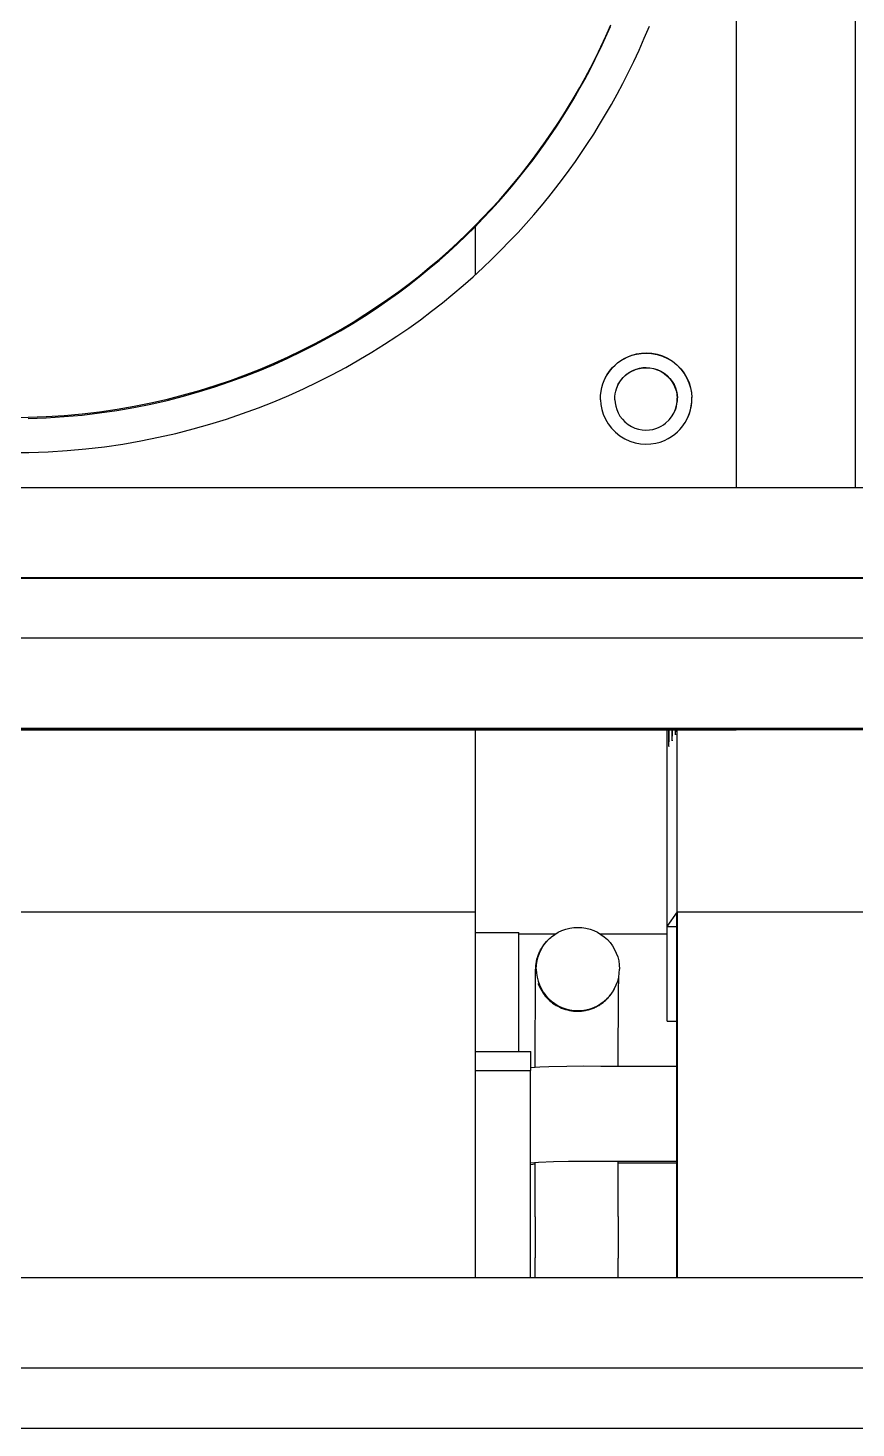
# Model space of a CAD drawing. Header units: millimetres. Extents: x -244 to 244, y -316 to 313.
# Drawn here: x 1.1 to 70.7, y 37 to 154.7 of the extents above; entities that cross this region are included whole.
import ezdxf

# ---------------------------------------------------------------- set-up
doc = ezdxf.new("R2010")
doc.units = ezdxf.units.MM
doc.layers.add('VISIBLE', color=7, linetype='Continuous')

msp = doc.modelspace()

# ---------------------------------------------------------------- linework, layer by layer
at = {"layer": 'VISIBLE'}
for p, q in [((60.7, 116.05), (60.7, 237.33)), ((70.7, 116.05), (70.7, 236.96)), ((49.69, 153.87), (50.1, 154.8)), ((49.73, 154), (50.14, 154.93)), ((52.95, 153.81), (53.38, 154.82)), ((48.87, 152.2), (49.31, 153.09)), ((49.26, 152.96), (49.69, 153.87)), ((49.31, 153.09), (49.73, 154)), ((52.52, 152.82), (52.95, 153.81)), ((48.39, 151.2), (48.83, 152.07)), ((48.43, 151.33), (48.87, 152.2)), ((48.83, 152.07), (49.26, 152.96)), ((51.61, 150.92), (52.07, 151.86)), ((52.07, 151.86), (52.52, 152.82)), ((47.94, 150.35), (48.39, 151.2)), ((47.98, 150.48), (48.43, 151.33)), ((51.15, 150.01), (51.61, 150.92)), ((47.02, 148.72), (47.48, 149.53)), ((47.06, 148.85), (47.52, 149.66)), ((47.48, 149.53), (47.94, 150.35)), ((47.52, 149.66), (47.98, 150.48)), ((50.67, 149.11), (51.15, 150.01)), ((46.55, 147.94), (47.02, 148.72)), ((46.59, 148.07), (47.06, 148.85)), ((50.19, 148.24), (50.67, 149.11)), ((45.59, 146.43), (46.07, 147.18)), ((45.63, 146.56), (46.11, 147.3)), ((46.07, 147.18), (46.55, 147.94)), ((46.11, 147.3), (46.59, 148.07)), ((49.2, 146.56), (49.7, 147.39)), ((49.7, 147.39), (50.19, 148.24)), ((44.62, 145), (45.59, 146.43)), ((44.66, 145.12), (45.63, 146.56)), ((48.7, 145.75), (49.2, 146.56)), ((43.6, 143.6), (44.62, 145)), ((43.64, 143.72), (44.66, 145.12)), ((47.68, 144.2), (48.19, 144.97)), ((48.19, 144.97), (48.7, 145.75)), ((43.1, 143.02), (43.64, 143.72)), ((47.16, 143.45), (47.68, 144.2)), ((42.5, 142.19), (43.06, 142.9)), ((42.54, 142.31), (43.1, 143.02)), ((43.06, 142.9), (43.6, 143.6)), ((46.08, 141.97), (46.63, 142.71)), ((46.63, 142.71), (47.16, 143.45)), ((41.32, 140.77), (41.92, 141.48)), ((41.36, 140.89), (41.96, 141.6)), ((41.92, 141.48), (42.5, 142.19)), ((41.96, 141.6), (42.54, 142.31)), ((45.51, 141.23), (46.08, 141.97)), ((40.09, 139.47), (40.74, 140.18)), ((40.7, 140.06), (41.32, 140.77)), ((40.74, 140.18), (41.36, 140.89)), ((44.31, 139.73), (44.92, 140.48)), ((44.92, 140.48), (45.51, 141.23)), ((39.39, 138.65), (40.06, 139.35)), ((39.42, 138.77), (40.09, 139.47)), ((40.06, 139.35), (40.7, 140.06)), ((43.02, 138.23), (43.68, 138.98)), ((43.68, 138.98), (44.31, 139.73)), ((37.99, 137.23), (38.7, 137.94)), ((38.02, 137.35), (38.73, 138.06)), ((38.7, 137.94), (39.39, 138.65)), ((38.73, 138.06), (39.42, 138.77)), ((38.76, 133.94), (38.76, 138)), ((42.34, 137.48), (43.02, 138.23)), ((36.52, 135.95), (37.28, 136.65)), ((37.25, 136.53), (37.99, 137.23)), ((37.28, 136.65), (38.02, 137.35)), ((40.9, 135.99), (41.63, 136.74)), ((41.63, 136.74), (42.34, 137.48)), ((35.7, 135.14), (36.48, 135.83)), ((35.73, 135.25), (36.52, 135.95)), ((36.48, 135.83), (37.25, 136.53)), ((40.15, 135.24), (40.9, 135.99)), ((34.04, 133.76), (34.88, 134.45)), ((34.07, 133.88), (34.91, 134.56)), ((34.88, 134.45), (35.7, 135.14)), ((34.91, 134.56), (35.73, 135.25)), ((38.56, 133.76), (39.37, 134.5)), ((39.37, 134.5), (40.15, 135.24)), ((32.29, 132.42), (33.18, 133.09)), ((32.31, 132.53), (33.21, 133.2)), ((33.18, 133.09), (34.04, 133.76)), ((33.21, 133.2), (34.07, 133.88)), ((36.87, 132.3), (37.73, 133.03)), ((37.73, 133.03), (38.56, 133.76)), ((30.44, 131.22), (31.39, 131.87)), ((31.37, 131.76), (32.29, 132.42)), ((31.39, 131.87), (32.31, 132.53)), ((35.98, 131.57), (36.87, 132.3)), ((29.44, 130.46), (30.42, 131.1)), ((29.47, 130.58), (30.44, 131.22)), ((30.42, 131.1), (31.37, 131.76)), ((34.13, 130.15), (35.07, 130.86)), ((35.07, 130.86), (35.98, 131.57)), ((27.41, 129.22), (28.44, 129.84)), ((27.43, 129.33), (28.47, 129.95)), ((28.44, 129.84), (29.44, 130.46)), ((28.47, 129.95), (29.47, 130.58)), ((33.15, 129.45), (34.13, 130.15)), ((25.26, 128.04), (26.35, 128.62)), ((25.28, 128.15), (26.37, 128.73)), ((26.35, 128.62), (27.41, 129.22)), ((26.37, 128.73), (27.43, 129.33)), ((31.12, 128.09), (32.15, 128.76)), ((32.15, 128.76), (33.15, 129.45)), ((23, 126.92), (24.15, 127.47)), ((23.02, 127.03), (24.17, 127.58)), ((24.15, 127.47), (25.26, 128.04)), ((24.17, 127.58), (25.28, 128.15)), ((28.97, 126.77), (30.06, 127.42)), ((30.06, 127.42), (31.12, 128.09)), ((51.56, 127.02), (51.91, 127.16)), ((51.57, 127.04), (51.92, 127.18)), ((51.91, 127.16), (52.3, 127.26)), ((51.92, 127.18), (52.3, 127.28)), ((52.3, 127.28), (52.71, 127.34)), ((52.3, 127.26), (52.7, 127.32)), ((52.7, 127.32), (53.13, 127.35)), ((52.71, 127.34), (53.14, 127.36)), ((53.13, 127.35), (53.57, 127.32)), ((53.14, 127.36), (53.58, 127.34)), ((53.57, 127.32), (54.03, 127.23)), ((53.58, 127.34), (54.03, 127.25)), ((54.03, 127.25), (54.48, 127.11)), ((54.03, 127.23), (54.47, 127.09)), ((19.42, 125.51), (20.65, 126)), ((20.63, 125.89), (21.83, 126.39)), ((20.65, 126), (21.85, 126.5)), ((21.83, 126.39), (23, 126.92)), ((21.85, 126.5), (23.02, 127.03)), ((26.7, 125.52), (27.85, 126.14)), ((27.85, 126.14), (28.97, 126.77)), ((50.11, 125.91), (50.28, 126.11)), ((50.12, 125.93), (50.29, 126.13)), ((50.28, 126.11), (50.48, 126.31)), ((50.29, 126.13), (50.49, 126.33)), ((50.48, 126.31), (50.7, 126.51)), ((50.49, 126.33), (50.71, 126.52)), ((50.7, 126.51), (50.96, 126.69)), ((50.71, 126.52), (50.97, 126.71)), ((50.96, 126.69), (51.25, 126.87)), ((50.97, 126.71), (51.25, 126.89)), ((51.25, 126.89), (51.57, 127.04)), ((51.25, 126.87), (51.56, 127.02)), ((52.04, 125.89), (52.28, 125.98)), ((52.05, 125.91), (52.29, 126)), ((52.28, 125.98), (52.54, 126.05)), ((52.29, 126), (52.55, 126.07)), ((52.54, 126.05), (52.82, 126.1)), ((52.55, 126.07), (52.83, 126.12)), ((52.82, 126.1), (53.11, 126.11)), ((52.83, 126.12), (53.12, 126.13)), ((53.11, 126.11), (53.42, 126.09)), ((53.12, 126.13), (53.43, 126.11)), ((53.42, 126.09), (53.73, 126.04)), ((53.42, 126.09), (53.73, 126.04)), ((53.43, 126.11), (53.73, 126.05)), ((53.73, 126.05), (54.04, 125.96)), ((53.73, 126.04), (54.03, 125.94)), ((53.73, 126.04), (54.03, 125.94)), ((54.04, 125.96), (54.34, 125.82)), ((54.47, 127.09), (54.91, 126.9)), ((54.48, 127.11), (54.91, 126.92)), ((54.91, 126.92), (55.32, 126.66)), ((54.91, 126.9), (55.31, 126.65)), ((55.31, 126.65), (55.69, 126.35)), ((55.32, 126.66), (55.7, 126.36)), ((55.69, 126.35), (56.02, 126)), ((55.7, 126.36), (56.03, 126.02)), ((56.02, 126), (56.3, 125.63)), ((56.03, 126.02), (56.31, 125.65)), ((16.86, 124.51), (18.14, 124.94)), ((16.87, 124.61), (18.16, 125.05)), ((18.14, 124.94), (19.4, 125.4)), ((18.16, 125.05), (19.42, 125.51)), ((19.4, 125.4), (20.63, 125.89)), ((24.31, 124.34), (25.52, 124.92)), ((25.52, 124.92), (26.7, 125.52)), ((49.47, 124.76), (49.58, 125.04)), ((49.57, 125.03), (49.69, 125.28)), ((49.58, 125.04), (49.7, 125.3)), ((49.69, 125.28), (49.82, 125.51)), ((49.7, 125.3), (49.83, 125.53)), ((49.82, 125.51), (49.96, 125.71)), ((49.83, 125.53), (49.97, 125.73)), ((49.96, 125.71), (50.11, 125.91)), ((49.97, 125.73), (50.12, 125.93)), ((50.76, 124.7), (50.94, 125)), ((50.77, 124.72), (50.95, 125.01)), ((50.94, 125), (51.16, 125.27)), ((50.95, 125.01), (51.17, 125.29)), ((51.16, 125.27), (51.45, 125.54)), ((51.17, 125.29), (51.46, 125.56)), ((51.45, 125.54), (51.63, 125.67)), ((51.46, 125.56), (51.64, 125.68)), ((51.63, 125.67), (51.82, 125.79)), ((51.64, 125.68), (51.83, 125.8)), ((51.82, 125.79), (52.04, 125.89)), ((51.83, 125.8), (52.05, 125.91)), ((54.03, 125.94), (54.33, 125.81)), ((54.03, 125.94), (54.33, 125.81)), ((54.33, 125.81), (54.61, 125.63)), ((54.33, 125.81), (54.61, 125.63)), ((54.34, 125.82), (54.62, 125.65)), ((54.61, 125.63), (54.86, 125.43)), ((54.61, 125.63), (54.86, 125.43)), ((54.62, 125.65), (54.87, 125.45)), ((54.86, 125.43), (55.09, 125.19)), ((54.86, 125.43), (55.09, 125.19)), ((54.87, 125.45), (55.1, 125.21)), ((55.09, 125.19), (55.28, 124.94)), ((55.1, 125.21), (55.29, 124.96)), ((55.28, 124.94), (55.44, 124.67)), ((55.29, 124.96), (55.45, 124.69)), ((56.3, 125.63), (56.53, 125.23)), ((56.31, 125.65), (56.54, 125.25)), ((56.53, 125.23), (56.71, 124.83)), ((56.54, 125.25), (56.72, 124.85)), ((56.71, 124.83), (56.84, 124.42)), ((56.72, 124.85), (56.84, 124.43)), ((12.85, 123.37), (14.21, 123.72)), ((12.86, 123.48), (14.23, 123.83)), ((14.21, 123.72), (15.55, 124.1)), ((14.23, 123.83), (15.56, 124.21)), ((15.55, 124.1), (16.86, 124.51)), ((15.56, 124.21), (16.87, 124.61)), ((21.8, 123.25), (23.07, 123.79)), ((23.07, 123.79), (24.31, 124.34)), ((49.27, 123.4), (49.28, 123.78)), ((49.28, 123.78), (49.32, 124.13)), ((49.32, 124.13), (49.38, 124.46)), ((49.38, 124.46), (49.47, 124.76)), ((50.47, 123.42), (50.48, 123.68)), ((50.48, 123.68), (50.51, 123.92)), ((50.51, 123.92), (50.55, 124.14)), ((50.55, 124.14), (50.61, 124.35)), ((50.61, 124.35), (50.77, 124.72)), ((50.61, 124.35), (50.76, 124.7)), ((55.44, 124.67), (55.56, 124.39)), ((55.45, 124.69), (55.57, 124.41)), ((55.56, 124.39), (55.65, 124.11)), ((55.57, 124.41), (55.66, 124.13)), ((55.65, 124.11), (55.7, 123.83)), ((55.66, 124.13), (55.71, 123.85)), ((55.7, 123.83), (55.72, 123.56)), ((55.71, 123.85), (55.73, 123.58)), ((56.84, 124.43), (56.92, 124.03)), ((56.84, 124.42), (56.91, 124.01)), ((56.91, 124.01), (56.94, 123.62)), ((56.92, 124.03), (56.95, 123.64)), ((56.94, 123.24), (56.94, 123.62)), ((56.95, 123.26), (56.95, 123.64)), ((7.16, 122.31), (8.62, 122.52)), ((7.17, 122.41), (8.63, 122.63)), ((8.62, 122.52), (10.05, 122.77)), ((8.63, 122.63), (10.06, 122.88)), ((10.05, 122.77), (11.46, 123.05)), ((10.06, 122.88), (11.47, 123.16)), ((11.46, 123.05), (12.85, 123.37)), ((11.47, 123.16), (12.86, 123.48)), ((19.18, 122.25), (20.51, 122.74)), ((20.51, 122.74), (21.8, 123.25)), ((49.27, 123.4), (49.3, 123.01)), ((49.3, 123.01), (49.38, 122.61)), ((49.38, 122.61), (49.5, 122.2)), ((50.47, 123.42), (50.5, 123.15)), ((50.5, 123.15), (50.55, 122.88)), ((50.55, 122.88), (50.63, 122.6)), ((50.63, 122.6), (50.76, 122.32)), ((55.43, 122.28), (55.58, 122.63)), ((55.44, 122.29), (55.59, 122.65)), ((55.58, 122.63), (55.64, 122.84)), ((55.59, 122.65), (55.65, 122.86)), ((55.64, 122.84), (55.69, 123.07)), ((55.65, 122.86), (55.7, 123.08)), ((55.69, 123.07), (55.72, 123.31)), ((55.7, 123.08), (55.73, 123.33)), ((55.72, 123.31), (55.72, 123.56)), ((55.73, 123.33), (55.73, 123.58)), ((56.74, 122.26), (56.83, 122.56)), ((56.75, 122.28), (56.84, 122.58)), ((56.83, 122.56), (56.9, 122.89)), ((56.84, 122.58), (56.91, 122.91)), ((56.9, 122.89), (56.94, 123.24)), ((56.91, 122.91), (56.95, 123.26)), ((-0.4, 121.94), (1.15, 121.95)), ((1.15, 121.95), (2.68, 122.01)), ((1.15, 121.85), (2.68, 121.9)), ((2.68, 122.01), (4.19, 122.1)), ((2.68, 121.9), (4.19, 122)), ((4.19, 122.1), (5.69, 122.24)), ((4.19, 122), (5.69, 122.13)), ((5.69, 122.24), (7.17, 122.41)), ((5.69, 122.24), (7.17, 122.41)), ((5.69, 122.13), (7.16, 122.31)), ((15.02, 120.96), (16.44, 121.36)), ((16.44, 121.36), (17.82, 121.79)), ((17.82, 121.79), (19.18, 122.25)), ((49.5, 122.2), (49.68, 121.79)), ((49.68, 121.79), (49.91, 121.39)), ((49.91, 121.39), (50.19, 121.02)), ((50.76, 122.32), (50.91, 122.05)), ((50.76, 122.32), (50.91, 122.05)), ((50.91, 122.05), (51.11, 121.79)), ((50.91, 122.05), (51.11, 121.79)), ((51.11, 121.79), (51.33, 121.56)), ((51.11, 121.79), (51.33, 121.56)), ((51.33, 121.56), (51.59, 121.35)), ((51.59, 121.35), (51.87, 121.18)), ((51.59, 121.35), (51.87, 121.18)), ((54.37, 121.2), (54.57, 121.32)), ((54.57, 121.32), (54.74, 121.45)), ((54.74, 121.45), (55.03, 121.72)), ((55.03, 121.72), (55.25, 121.99)), ((55.25, 121.99), (55.44, 122.29)), ((56.11, 121.11), (56.25, 121.31)), ((56.25, 121.31), (56.39, 121.52)), ((56.39, 121.52), (56.52, 121.75)), ((56.52, 121.75), (56.64, 122)), ((56.63, 121.98), (56.74, 122.26)), ((56.64, 122), (56.75, 122.28)), ((10.63, 119.96), (12.12, 120.26)), ((12.12, 120.26), (13.58, 120.59)), ((13.58, 120.59), (15.02, 120.96)), ((50.19, 121.02), (50.52, 120.68)), ((50.19, 121.02), (50.52, 120.68)), ((50.52, 120.68), (50.9, 120.38)), ((50.9, 120.38), (51.31, 120.13)), ((50.9, 120.38), (51.31, 120.13)), ((51.31, 120.13), (51.74, 119.93)), ((51.31, 120.13), (51.74, 119.93)), ((51.87, 121.18), (52.17, 121.04)), ((51.87, 121.18), (52.17, 121.04)), ((52.17, 121.04), (52.47, 120.95)), ((52.47, 120.95), (52.78, 120.89)), ((52.78, 120.89), (53.08, 120.87)), ((53.08, 120.87), (53.38, 120.89)), ((53.38, 120.89), (53.66, 120.93)), ((53.66, 120.93), (53.92, 121)), ((53.92, 121), (54.16, 121.09)), ((54.16, 121.09), (54.37, 121.2)), ((54.65, 120), (54.97, 120.15)), ((54.97, 120.15), (55.25, 120.33)), ((55.25, 120.33), (55.51, 120.52)), ((55.51, 120.52), (55.74, 120.71)), ((55.74, 120.71), (55.93, 120.91)), ((55.93, 120.91), (56.11, 121.11)), ((-0.42, 118.97), (1.21, 118.98)), ((1.21, 118.98), (2.83, 119.04)), ((2.83, 119.04), (4.43, 119.14)), ((4.43, 119.14), (6.01, 119.28)), ((6.01, 119.28), (7.57, 119.47)), ((7.57, 119.47), (9.11, 119.69)), ((9.11, 119.69), (10.63, 119.96)), ((51.74, 119.93), (52.19, 119.79)), ((52.19, 119.79), (52.64, 119.71)), ((52.64, 119.71), (53.08, 119.68)), ((53.08, 119.68), (53.51, 119.7)), ((53.51, 119.7), (53.92, 119.76)), ((53.92, 119.76), (54.3, 119.86)), ((54.3, 119.86), (54.65, 120)), ((-197.47, 116.05), (197.47, 116.05)), ((-197.47, 108.46), (197.47, 108.46)), ((-197.41, 108.42), (197.41, 108.42)), ((-197.47, 103.39), (197.47, 103.39)), ((-197.47, 95.8), (197.47, 95.8)), ((-177.15, 95.76), (177.15, 95.76)), ((-177.1, 95.74), (177.1, 95.74)), ((-177.04, 95.7), (177.04, 95.7)), ((-60.68, 95.67), (60.68, 95.67)), ((38.76, 80.37), (38.76, 95.67)), ((54.87, 71.17), (54.87, 95.67)), ((54.87, 71.17), (54.87, 95.67)), ((54.98, 95.67), (54.98, 95.6)), ((54.98, 95.6), (54.98, 95.29)), ((55.03, 95.13), (55.04, 95.38)), ((55.04, 95.66), (55.04, 95.67)), ((55.04, 95.38), (55.04, 95.66)), ((55.26, 95.67), (55.27, 95.5)), ((55.27, 95.5), (55.27, 95.27)), ((55.31, 95.61), (55.31, 95.67)), ((55.31, 95.39), (55.31, 95.61)), ((55.31, 95.2), (55.31, 95.39)), ((55.55, 95.67), (55.56, 95.57)), ((55.56, 95.57), (55.56, 95.43)), ((55.56, 95.43), (55.56, 95.32)), ((55.58, 95.4), (55.59, 95.52)), ((55.58, 95.4), (55.59, 95.52)), ((55.58, 95.31), (55.58, 95.4)), ((55.58, 95.31), (55.58, 95.4)), ((55.59, 95.52), (55.59, 95.67)), ((55.72, 80.34), (55.72, 95.67)), ((60.68, 95.67), (60.7, 95.7)), ((54.98, 95.29), (54.99, 95.02)), ((54.99, 95.02), (54.99, 94.79)), ((54.99, 94.79), (54.99, 94.6)), ((54.99, 94.6), (55, 94.46)), ((55, 94.46), (55, 94.36)), ((55, 94.36), (55.01, 94.3)), ((55.01, 94.29), (55.02, 94.34)), ((55.01, 94.29), (55.02, 94.34)), ((55.01, 94.3), (55.01, 94.27)), ((55.01, 94.3), (55.01, 94.27)), ((55.01, 94.27), (55.01, 94.29)), ((55.01, 94.27), (55.01, 94.29)), ((55.02, 94.56), (55.03, 94.71)), ((55.02, 94.43), (55.02, 94.56)), ((55.02, 94.43), (55.02, 94.56)), ((55.02, 94.34), (55.02, 94.43)), ((55.03, 94.9), (55.03, 95.13)), ((55.03, 94.71), (55.03, 94.9)), ((55.27, 95.27), (55.27, 95.09)), ((55.27, 95.09), (55.28, 94.94)), ((55.28, 94.94), (55.28, 94.84)), ((55.28, 94.84), (55.29, 94.78)), ((55.29, 94.77), (55.3, 94.82)), ((55.29, 94.78), (55.29, 94.75)), ((55.29, 94.75), (55.29, 94.77)), ((55.29, 94.75), (55.29, 94.77)), ((55.3, 95.04), (55.31, 95.2)), ((55.3, 94.91), (55.3, 95.04)), ((55.3, 94.82), (55.3, 94.91)), ((55.56, 95.32), (55.57, 95.26)), ((55.57, 95.26), (55.57, 95.24)), ((55.57, 95.24), (55.58, 95.25)), ((55.57, 95.24), (55.58, 95.25)), ((55.58, 95.25), (55.58, 95.31)), ((55.58, 95.25), (55.58, 95.31)), ((-22.82, 80.37), (38.77, 80.37)), ((38.77, 49.62), (38.77, 80.37)), ((54.87, 79.13), (55.74, 80.37)), ((55.68, 49.62), (55.68, 80.29)), ((55.74, 49.62), (55.74, 80.37)), ((55.74, 80.37), (117.33, 80.37)), ((46.03, 78.79), (46.36, 78.9)), ((46.36, 78.9), (46.69, 78.99)), ((46.36, 78.9), (46.69, 78.99)), ((46.69, 78.99), (47.03, 79.04)), ((47.03, 79.04), (47.37, 79.05)), ((47.37, 79.05), (47.71, 79.04)), ((47.71, 79.04), (48.05, 78.99)), ((48.05, 78.99), (48.39, 78.9)), ((48.05, 78.99), (48.39, 78.9)), ((48.39, 78.9), (48.71, 78.79)), ((54.87, 79.13), (55.68, 79.13)), ((38.77, 78.62), (42.41, 78.62)), ((42.41, 68.63), (42.41, 78.62)), ((42.41, 78.52), (45.53, 78.52)), ((44.46, 77.5), (44.67, 77.77)), ((44.52, 77.6), (44.62, 77.73)), ((44.62, 77.73), (44.74, 77.86)), ((44.67, 77.77), (44.9, 78.03)), ((44.74, 77.86), (44.85, 77.99)), ((44.85, 77.99), (44.98, 78.11)), ((44.9, 78.03), (45.15, 78.26)), ((44.9, 78.03), (45.15, 78.26)), ((44.98, 78.11), (45.09, 78.2)), ((45.15, 78.26), (45.43, 78.46)), ((45.43, 78.46), (45.72, 78.64)), ((45.72, 78.64), (46.03, 78.79)), ((48.71, 78.79), (49.02, 78.64)), ((49.02, 78.64), (49.31, 78.46)), ((49.21, 78.52), (54.87, 78.52)), ((49.31, 78.46), (49.59, 78.26)), ((49.59, 78.26), (49.85, 78.03)), ((49.85, 78.03), (50.08, 77.77)), ((50.08, 77.77), (50.28, 77.5)), ((43.93, 76.37), (43.98, 76.53)), ((43.94, 76.24), (44.02, 76.57)), ((43.98, 76.53), (44.03, 76.69)), ((44.02, 76.57), (44.14, 76.89)), ((44.03, 76.69), (44.1, 76.85)), ((44.1, 76.85), (44.17, 77.01)), ((44.14, 76.89), (44.29, 77.2)), ((44.17, 77.01), (44.24, 77.16)), ((44.24, 77.16), (44.33, 77.31)), ((44.26, 77.15), (44.27, 77.17)), ((44.27, 77.17), (44.35, 77.32)), ((44.29, 77.2), (44.46, 77.5)), ((44.33, 77.31), (44.42, 77.46)), ((44.35, 77.32), (44.46, 77.5)), ((44.42, 77.46), (44.52, 77.6)), ((50.28, 77.5), (50.46, 77.2)), ((50.46, 77.2), (50.6, 76.89)), ((50.46, 77.2), (50.6, 76.89)), ((50.6, 76.89), (50.72, 76.57)), ((50.72, 76.57), (50.8, 76.24)), ((43.82, 75.55), (43.83, 75.58)), ((43.82, 75.5), (43.82, 75.55)), ((43.82, 75.33), (43.82, 75.5)), ((43.83, 75.64), (43.84, 75.81)), ((43.83, 75.58), (43.83, 75.64)), ((43.84, 75.84), (43.86, 76.01)), ((43.84, 75.81), (43.84, 75.84)), ((43.86, 76.01), (43.87, 76.03)), ((43.87, 76.03), (43.9, 76.2)), ((43.87, 75.55), (43.89, 75.9)), ((43.87, 75.55), (43.89, 75.21)), ((43.89, 75.9), (43.94, 76.24)), ((43.9, 76.2), (43.93, 76.37)), ((50.8, 76.24), (50.85, 75.9)), ((50.8, 76.24), (50.85, 75.9)), ((50.85, 75.9), (50.87, 75.55)), ((50.85, 75.21), (50.87, 75.55)), ((43.81, 75), (43.82, 75.2)), ((43.81, 74.75), (43.81, 75)), ((43.81, 74.45), (43.81, 74.75)), ((43.81, 74.1), (43.81, 74.45)), ((43.82, 75.2), (43.82, 75.33)), ((43.89, 75.21), (43.94, 74.87)), ((43.94, 74.87), (44.02, 74.54)), ((44.02, 74.54), (44.14, 74.22)), ((44.04, 74.34), (44.04, 74.32)), ((44.04, 74.32), (44.1, 74.16)), ((44.1, 74.16), (44.17, 74.01)), ((44.14, 74.22), (44.29, 73.91)), ((50.46, 73.91), (50.6, 74.22)), ((50.6, 74.22), (50.72, 74.54)), ((50.72, 74.54), (50.8, 74.87)), ((50.79, 74.1), (50.8, 74.45)), ((50.8, 74.87), (50.85, 75.21)), ((50.8, 74.75), (50.8, 74.86)), ((50.8, 74.45), (50.8, 74.75)), ((43.8, 73.7), (43.81, 74.1)), ((43.8, 73.25), (43.8, 73.7)), ((43.8, 72.74), (43.8, 73.25)), ((44.17, 74.01), (44.25, 73.85)), ((44.25, 73.85), (44.33, 73.71)), ((44.29, 73.91), (44.46, 73.61)), ((44.33, 73.71), (44.43, 73.56)), ((44.43, 73.56), (44.53, 73.42)), ((44.46, 73.61), (44.67, 73.34)), ((44.53, 73.42), (44.63, 73.28)), ((44.63, 73.28), (44.86, 73.03)), ((44.67, 73.34), (44.9, 73.08)), ((44.86, 73.03), (44.99, 72.91)), ((44.9, 73.08), (45.15, 72.85)), ((49.59, 72.85), (49.84, 73.08)), ((49.75, 72.97), (49.81, 73.03)), ((49.81, 73.03), (49.87, 73.09)), ((49.84, 73.08), (50.08, 73.34)), ((49.87, 73.09), (49.93, 73.15)), ((49.93, 73.15), (49.98, 73.22)), ((49.98, 73.22), (50.04, 73.28)), ((50.04, 73.28), (50.09, 73.35)), ((50.08, 73.34), (50.28, 73.61)), ((50.09, 73.35), (50.15, 73.42)), ((50.15, 73.42), (50.24, 73.56)), ((50.24, 73.56), (50.26, 73.58)), ((50.26, 73.58), (50.28, 73.61)), ((50.28, 73.61), (50.46, 73.91)), ((50.28, 73.61), (50.35, 73.72)), ((50.35, 73.72), (50.46, 73.91)), ((50.78, 72.74), (50.79, 73.25)), ((50.79, 73.7), (50.79, 74.1)), ((50.79, 73.25), (50.79, 73.7)), ((43.8, 72.2), (43.8, 72.74)), ((43.8, 71.6), (43.8, 72.2)), ((44.99, 72.91), (45.12, 72.8)), ((45.12, 72.8), (45.25, 72.69)), ((45.15, 72.85), (45.43, 72.65)), ((45.25, 72.69), (45.39, 72.6)), ((45.39, 72.6), (45.54, 72.5)), ((45.43, 72.65), (45.72, 72.47)), ((45.54, 72.5), (45.69, 72.42)), ((45.69, 72.42), (45.84, 72.34)), ((45.72, 72.47), (46.03, 72.32)), ((45.84, 72.34), (46, 72.27)), ((46, 72.27), (46, 72.27)), ((46, 72.27), (46.16, 72.21)), ((46.03, 72.32), (46.36, 72.21)), ((46.16, 72.21), (46.32, 72.16)), ((46.32, 72.16), (46.49, 72.11)), ((46.36, 72.21), (46.69, 72.12)), ((46.49, 72.11), (46.66, 72.07)), ((46.66, 72.07), (46.83, 72.04)), ((46.69, 72.12), (47.03, 72.07)), ((46.83, 72.04), (47, 72.02)), ((47, 72.02), (47.17, 72.01)), ((47.03, 72.07), (47.37, 72.06)), ((47.17, 72.01), (47.34, 72)), ((47.34, 72), (47.51, 72.01)), ((47.37, 72.06), (47.71, 72.07)), ((47.51, 72.01), (47.68, 72.02)), ((47.68, 72.02), (47.85, 72.04)), ((47.71, 72.07), (48.05, 72.12)), ((47.85, 72.04), (47.94, 72.06)), ((47.94, 72.06), (48.02, 72.07)), ((48.02, 72.07), (48.1, 72.09)), ((48.05, 72.12), (48.39, 72.21)), ((48.1, 72.09), (48.19, 72.11)), ((48.19, 72.11), (48.27, 72.13)), ((48.27, 72.13), (48.35, 72.16)), ((48.35, 72.16), (48.43, 72.18)), ((48.39, 72.21), (48.71, 72.32)), ((48.43, 72.18), (48.52, 72.21)), ((48.52, 72.21), (48.6, 72.24)), ((48.6, 72.24), (48.68, 72.27)), ((48.68, 72.27), (48.75, 72.3)), ((48.71, 72.32), (49.02, 72.47)), ((48.75, 72.3), (48.83, 72.34)), ((48.83, 72.34), (48.91, 72.38)), ((48.91, 72.38), (48.99, 72.42)), ((48.99, 72.42), (49.06, 72.46)), ((49.02, 72.47), (49.31, 72.65)), ((49.06, 72.46), (49.14, 72.5)), ((49.14, 72.5), (49.21, 72.55)), ((49.21, 72.55), (49.28, 72.59)), ((49.28, 72.59), (49.35, 72.64)), ((49.31, 72.65), (49.59, 72.85)), ((49.35, 72.64), (49.42, 72.69)), ((49.42, 72.69), (49.49, 72.74)), ((49.49, 72.74), (49.56, 72.8)), ((49.56, 72.8), (49.62, 72.85)), ((49.62, 72.85), (49.69, 72.91)), ((49.69, 72.91), (49.75, 72.97)), ((50.78, 72.2), (50.78, 72.74)), ((50.78, 71.6), (50.78, 72.2)), ((43.79, 70.96), (43.8, 71.6)), ((43.79, 70.28), (43.79, 70.96)), ((50.77, 70.28), (50.78, 70.96)), ((50.78, 70.96), (50.78, 71.6)), ((54.87, 71.17), (54.87, 71.17)), ((54.87, 71.17), (55.68, 71.17)), ((54.87, 71.17), (55.68, 71.17)), ((43.79, 69.55), (43.79, 70.28)), ((43.79, 68.78), (43.79, 69.55)), ((50.77, 69.55), (50.77, 70.28)), ((50.77, 68.78), (50.77, 69.55)), ((38.77, 68.63), (43.42, 68.63)), ((43.42, 67.03), (43.42, 68.63)), ((43.79, 67.97), (43.79, 68.78)), ((50.77, 67.97), (50.77, 68.78)), ((43.42, 67.27), (44.17, 67.32)), ((43.78, 67.3), (43.79, 67.97)), ((44.17, 67.32), (44.94, 67.36)), ((44.94, 67.36), (46.43, 67.39)), ((44.94, 67.36), (44.94, 67.36)), ((44.94, 67.36), (44.94, 67.36)), ((46.43, 67.39), (47.88, 67.4)), ((47.88, 67.4), (49.3, 67.39)), ((49.3, 67.39), (52.09, 67.38)), ((50.77, 67.39), (50.77, 67.97)), ((52.09, 67.38), (55.68, 67.38)), ((38.77, 67.03), (43.42, 67.03)), ((38.77, 67.02), (39, 67.02)), ((39, 67.02), (39.44, 67.02)), ((39.44, 67.02), (39.91, 67.02)), ((39.91, 67.02), (40.37, 67.02)), ((40.37, 67.02), (40.84, 67.02)), ((40.84, 67.02), (41.29, 67.02)), ((41.29, 67.02), (41.71, 67.02)), ((41.71, 67.02), (42.1, 67.02)), ((42.1, 67.02), (42.45, 67.02)), ((42.45, 67.02), (42.74, 67.02)), ((42.74, 67.02), (42.98, 67.02)), ((42.98, 67.02), (43.16, 67.01)), ((43.16, 67.01), (43.29, 67.01)), ((43.29, 67.01), (43.37, 67.01)), ((43.37, 67.01), (43.4, 67.01)), ((43.4, 67.01), (43.42, 67.03)), ((43.4, 49.62), (43.4, 67.01)), ((43.4, 59.25), (44.06, 59.31)), ((43.4, 59.12), (43.77, 59.16)), ((43.77, 59.23), (43.77, 59.28)), ((43.77, 58.13), (43.77, 59.23)), ((44.06, 59.31), (45.31, 59.38)), ((45.31, 59.38), (46.59, 59.41)), ((46.59, 59.41), (47.93, 59.41)), ((47.93, 59.41), (49.29, 59.4)), ((49.29, 59.4), (52.07, 59.4)), ((50.75, 59.23), (50.75, 59.4)), ((50.75, 59.26), (51.9, 59.26)), ((50.75, 58.13), (50.75, 59.23)), ((51.9, 59.26), (55.68, 59.26)), ((52.07, 59.4), (55.68, 59.4)), ((43.77, 57.01), (43.77, 58.13)), ((50.75, 57.01), (50.75, 58.13)), ((43.77, 55.88), (43.77, 57.01)), ((50.75, 55.88), (50.75, 57.01)), ((43.77, 54.73), (43.77, 55.88)), ((50.75, 54.74), (50.75, 55.88)), ((43.77, 54.73), (43.77, 53.58)), ((50.75, 54.74), (50.75, 53.59)), ((43.77, 53.58), (43.78, 52.42)), ((50.75, 53.59), (50.75, 52.42)), ((43.78, 52.42), (43.78, 51.26)), ((50.75, 52.42), (50.76, 51.24)), ((43.77, 50.12), (43.78, 51.26)), ((50.75, 50.04), (50.76, 51.24)), ((-197.47, 49.62), (197.47, 49.62)), ((43.77, 49.62), (43.77, 50.12)), ((50.75, 49.62), (50.75, 50.04)), ((-197.47, 42.03), (197.47, 42.03)), ((-197.41, 42.01), (197.41, 42.01)), ((-197.47, 36.96), (197.47, 36.96))]:
    msp.add_line(p, q, dxfattribs=at)

doc.saveas('drawing.dxf')
